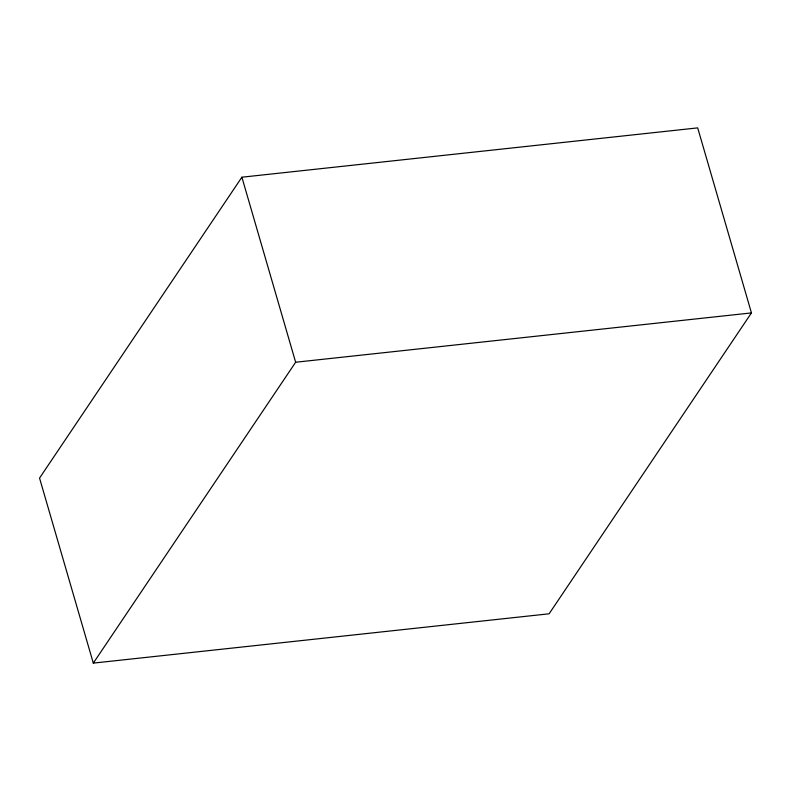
<?xml version="1.0" encoding="UTF-8"?>
<svg xmlns="http://www.w3.org/2000/svg" width="791" height="791" viewBox="0 0 791 791"><rect width="100%" height="100%" fill="white"/><g stroke="black" fill="none" stroke-linecap="round" stroke-linejoin="round"><path stroke-width="1.19" d="M241.888 177.204L39.55 478.09L93.308 663.115L549.112 613.796L751.45 312.91L697.692 127.885L241.888 177.204L295.646 362.238L93.308 663.115M295.646 362.238L751.45 312.91"/></g></svg>
